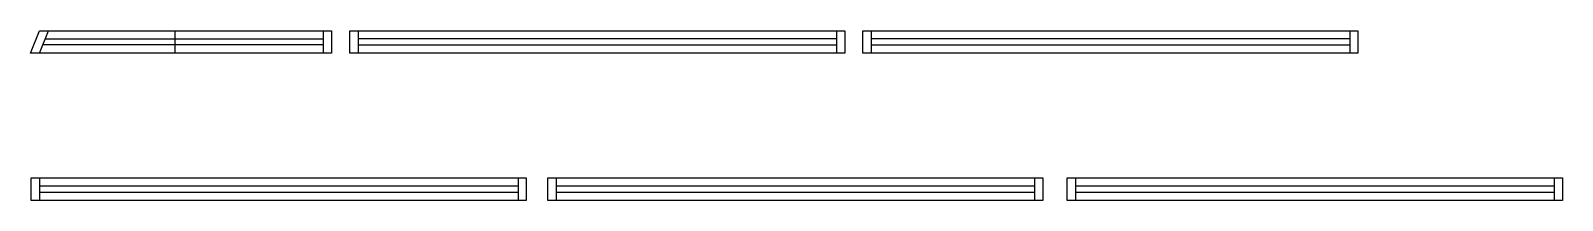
# Model space of a CAD drawing. Header units: metres. Extents: x 4107 to 5400, y 342 to 485.
import ezdxf

# ---------------------------------------------------------------- set-up
doc = ezdxf.new("R2010")
doc.units = ezdxf.units.M
doc.layers.add('Painéis', color=7, linetype='Continuous')
doc.layers.add('SARR_2.2x7', color=7, linetype='Continuous')

msp = doc.modelspace()

# ---------------------------------------------------------------- linework, layer by layer
at = {"layer": 'Painéis', "color": 7, "lineweight": 25}
msp.add_line((4228.6, 466.4), (4228.6, 485.4), dxfattribs=at)
for points in [[(4106.6, 466.4), (4114.2, 485.4), (4360.6, 485.4), (4360.6, 466.4), (4106.6, 466.4)], [(4620, 466.4), (4376, 466.4), (4376, 485.4), (4620, 485.4)], [(4620, 485.4), (4794, 485.4), (4794, 466.4), (4620, 466.4)], [(5053.3, 466.4), (4809.3, 466.4), (4809.3, 485.4), (5053.3, 485.4)], [(5053.3, 485.4), (5227.3, 485.4), (5227.3, 466.4), (5053.3, 466.4)], [(4351.1, 342.1), (4107.1, 342.1), (4107.1, 361.1), (4351.1, 361.1)], [(4351.1, 361.1), (4525.1, 361.1), (4525.1, 342.1), (4351.1, 342.1)], [(4787.3, 342.1), (4543.3, 342.1), (4543.3, 361.1), (4787.3, 361.1)], [(4787.3, 361.1), (4961.3, 361.1), (4961.3, 342.1), (4787.3, 342.1)], [(5225.9, 342.1), (4981.9, 342.1), (4981.9, 361.1), (5225.9, 361.1)], [(5225.9, 361.1), (5399.9, 361.1), (5399.9, 342.1), (5225.9, 342.1)]]:
    msp.add_lwpolyline(points, dxfattribs=at)
at = {"layer": 'SARR_2.2x7', "color": 7, "lineweight": 25}
for p, q in [((4114.1, 466.4), (4121.7, 485.4)), ((4353.6, 485.4), (4353.6, 466.4)), ((4383, 485.4), (4383, 466.4)), ((4787, 485.4), (4787, 466.4)), ((4816.3, 485.4), (4816.3, 466.4)), ((5220.3, 485.4), (5220.3, 466.4)), ((4353.6, 473.4), (4116.9, 473.4)), ((4118.9, 478.4), (4353.6, 478.4)), ((4620, 478.4), (4383, 478.4)), ((4383, 473.4), (4620, 473.4)), ((4787, 478.4), (4620, 478.4)), ((4620, 473.4), (4787, 473.4)), ((5053.3, 478.4), (4816.3, 478.4)), ((4816.3, 473.4), (5053.3, 473.4)), ((5220.3, 478.4), (5053.3, 478.4)), ((5053.3, 473.4), (5220.3, 473.4)), ((4114.1, 361.1), (4114.1, 342.1)), ((4351.1, 354.1), (4114.1, 354.1)), ((4518.1, 354.1), (4351.1, 354.1)), ((4518.1, 361.1), (4518.1, 342.1)), ((4550.3, 361.1), (4550.3, 342.1)), ((4787.3, 354.1), (4550.3, 354.1)), ((4954.3, 354.1), (4787.3, 354.1)), ((4954.3, 361.1), (4954.3, 342.1)), ((4988.9, 361.1), (4988.9, 342.1)), ((5225.9, 354.1), (4988.9, 354.1)), ((5392.9, 354.1), (5225.9, 354.1)), ((5392.9, 361.1), (5392.9, 342.1)), ((4114.1, 349.1), (4351.1, 349.1)), ((4351.1, 349.1), (4518.1, 349.1)), ((4550.3, 349.1), (4787.3, 349.1)), ((4787.3, 349.1), (4954.3, 349.1)), ((4988.9, 349.1), (5225.9, 349.1)), ((5225.9, 349.1), (5392.9, 349.1))]:
    msp.add_line(p, q, dxfattribs=at)

doc.saveas('drawing.dxf')
